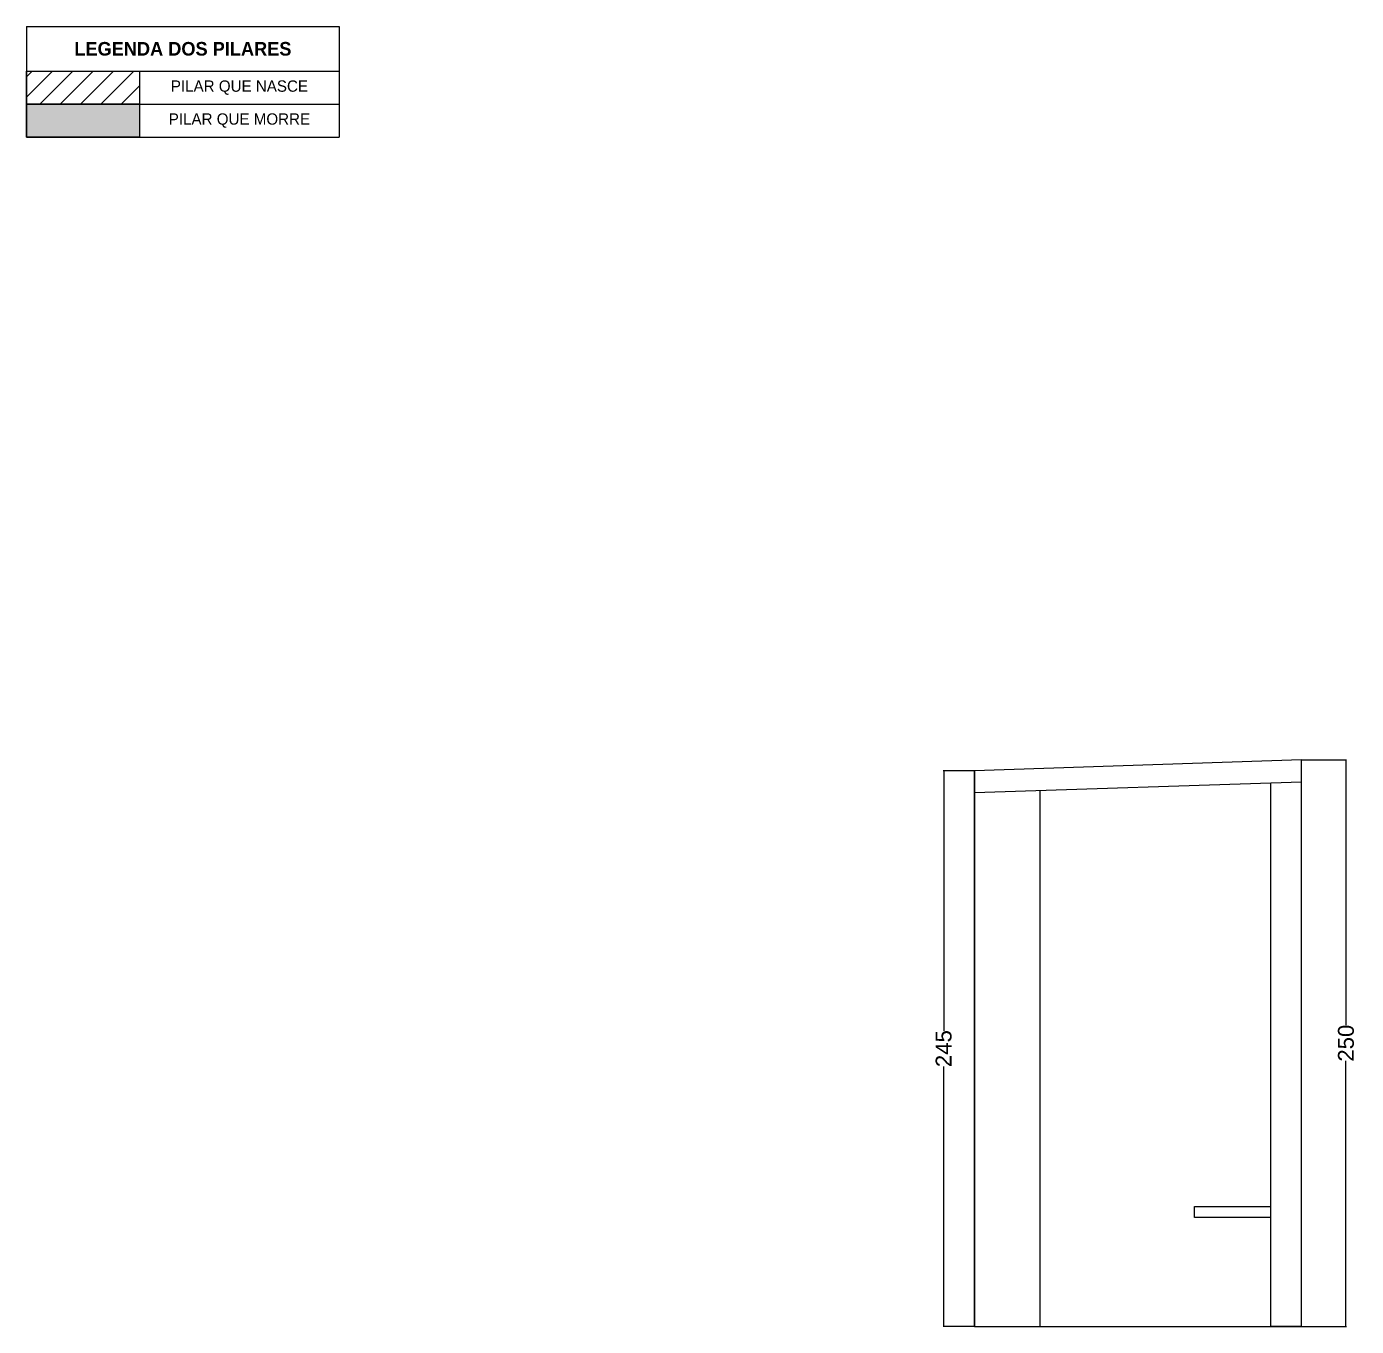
# Model space of a CAD drawing. Header units: centimetres. Extents: x -7745 to 1402, y 487 to 2935.
# Drawn here: x -2317 to -1730, y 1046 to 1620 of the extents above; entities that cross this region are included whole.
import ezdxf

# ---------------------------------------------------------------- set-up
doc = ezdxf.new("R2010")
doc.units = ezdxf.units.CM
doc.layers.add('CARIMBO', color=250, linetype='Continuous')
doc.layers.add('Cota', color=5, linetype='Continuous')
doc.styles.add('Arial_1', font='arial.ttf', dxfattribs={"height": 7})
doc.styles.add('Century Gothic_B', font='GOTHICB.TTF', dxfattribs={"height": 0.15})
doc.dimstyles.get("Standard").update_dxf_attribs({"dimtxt": 7, "dimasz": 0.3, "dimexe": 0.18, "dimexo": 0.0625, "dimgap": 0.09, "dimtad": 0, "dimdec": 0, "dimzin": 0, "dimdsep": 46, "dimtxsty": 'Arial_1', "dimcen": 0.09, "dimadec": 0, "dimazin": 0, "dimtfac": 1, "dimtdec": 0, "dimtofl": 0, "dimtmove": 0, "dimatfit": 3, "dimfxl": 1, "dimtolj": 1, "dimtzin": 0, "dimarcsym": 2})

# ---------------------------------------------------------------- blocks, each defined once
blk = doc.blocks.new('*T15')
at = {"layer": 'CARIMBO', "color": 0, "linetype": 'ByBlock', "lineweight": -2, "transparency": 16777216}
for p, q in [((0, 0), (137.98, 0)), ((0, 0), (0, -48.73)), ((137.98, 0), (137.98, -48.73)), ((0, -19.67), (137.98, -19.67)), ((49.91, -19.67), (49.91, -48.73)), ((0, -34.2), (137.98, -34.2)), ((0, -48.73), (137.98, -48.73))]:
    blk.add_line(p, q, dxfattribs=at)
at = {"layer": 'CARIMBO', "color": 0, "transparency": 16777216, "attachment_point": 5, "style": 'Century Gothic_B'}
for s, insert, char_height, width in [('LEGENDA DOS PILARES', (68.99, -9.83), 6, 136.6623), ('{\\fCentury Gothic|b0|i0|c0|p34;PILAR QUE NASCE }', (93.95, -26.94), 5, 86.7526), ('{\\fCentury Gothic|b0|i0|c0|p34;PILAR QUE MORRE}', (93.95, -41.47), 5, 86.7526)]:
    blk.add_mtext(s, dxfattribs=dict(at, insert=insert, char_height=char_height, width=width))
blk = doc.blocks.new('*D61')
at = {"layer": 'Cota', "color": 0, "lineweight": -2, "transparency": 16777216}
for p, q in [((-1754.68, 1296.42), (-1734.85, 1296.42)), ((-1735.03, 1296.12), (-1735.03, 1179.29)), ((-1735.03, 1046.72), (-1735.03, 1163.55)), ((-1754.68, 1046.42), (-1734.85, 1046.42))]:
    blk.add_line(p, q, dxfattribs=at)
at = {"layer": 'Cota', "color": 0, "transparency": 16777216}
for points in [[(-1735.08, 1296.12), (-1734.98, 1296.12), (-1735.03, 1296.42)], [(-1735.08, 1046.72), (-1734.98, 1046.72), (-1735.03, 1046.42)]]:
    blk.add_solid(points, dxfattribs=at)
at = {"layer": 'Defpoints', "color": 0, "transparency": 16777216}
for p in [(-1754.74, 1296.42), (-1754.74, 1046.42), (-1735.03, 1046.42)]:
    blk.add_point(p, dxfattribs=at)
at = {"layer": 'Cota', "color": 0, "transparency": 16777216, "insert": (-1735.03, 1171.42), "char_height": 7, "attachment_point": 5, "rotation": 90, "style": 'Arial_1'}
blk.add_mtext('\\A1;250', dxfattribs=at)
blk = doc.blocks.new('*D62')
at = {"layer": 'Cota', "color": 0, "lineweight": -2, "transparency": 16777216}
for p, q in [((-1899.03, 1291.61), (-1912.8, 1291.61)), ((-1912.62, 1291.31), (-1912.62, 1176.92)), ((-1912.62, 1046.72), (-1912.62, 1161.11)), ((-1899.03, 1046.42), (-1912.8, 1046.42))]:
    blk.add_line(p, q, dxfattribs=at)
at = {"layer": 'Cota', "color": 0, "transparency": 16777216}
for points in [[(-1912.67, 1291.31), (-1912.57, 1291.31), (-1912.62, 1291.61)], [(-1912.67, 1046.72), (-1912.57, 1046.72), (-1912.62, 1046.42)]]:
    blk.add_solid(points, dxfattribs=at)
at = {"layer": 'Defpoints', "color": 0, "transparency": 16777216}
for p in [(-1912.62, 1291.61), (-1898.97, 1291.61), (-1898.97, 1046.42)]:
    blk.add_point(p, dxfattribs=at)
at = {"layer": 'Cota', "color": 0, "transparency": 16777216, "insert": (-1912.62, 1169.01), "char_height": 7, "attachment_point": 5, "rotation": 90, "style": 'Arial_1'}
blk.add_mtext('\\A1;245', dxfattribs=at)

msp = doc.modelspace()

# ---------------------------------------------------------------- hatches: boundary and pattern name
at = {"layer": 'CARIMBO'}
h = msp.add_hatch(dxfattribs=at)
h.set_pattern_fill('ANSI31', color=1, scale=2)
h.paths.add_polyline_path([(-2267.542, 1600.405), (-2317.452, 1600.405), (-2317.452, 1585.873), (-2267.542, 1585.873)])
h = msp.add_hatch(color=1, dxfattribs=at)
h.dxf.hatch_style = 1
h.paths.add_polyline_path([(-2267.542, 1571.341), (-2267.542, 1585.873), (-2317.452, 1585.873), (-2317.452, 1571.341)])

# ---------------------------------------------------------------- linework, layer by layer
for p, q in [((-1754.74, 1296.416), (-1899.067, 1291.609)), ((-1899.064, 1281.993), (-1899.067, 1291.609)), ((-1898.971, 1046.416), (-1899.052, 1291.609)), ((-1898.971, 1291.612), (-1898.971, 1046.416)), ((-1754.74, 1046.416), (-1754.74, 1296.416)), ((-1754.74, 1286.801), (-1754.74, 1296.416)), ((-1899.064, 1281.993), (-1754.74, 1286.801)), ((-1898.971, 1286.801), (-1898.971, 1277.186)), ((-1768.202, 1046.416), (-1768.202, 1286.353)), ((-1754.74, 1046.416), (-1754.74, 1286.801)), ((-1870.125, 1282.957), (-1870.125, 1046.416)), ((-1801.856, 1094.493), (-1801.856, 1099.301)), ((-1801.856, 1099.301), (-1768.202, 1099.301)), ((-1768.202, 1094.493), (-1801.856, 1094.493)), ((-1754.74, 1046.416), (-1754.74, 1094.493)), ((-1898.971, 1046.416), (-1754.74, 1046.416)), ((-1754.74, 1046.416), (-1768.202, 1046.416))]:
    msp.add_line(p, q, dxfattribs=at)
for points in [[(-2317.452, 1600.405), (-2267.542, 1600.405), (-2267.542, 1585.873), (-2317.452, 1585.873)], [(-2317.452, 1585.873), (-2267.542, 1585.873), (-2267.542, 1571.341), (-2317.452, 1571.341)]]:
    msp.add_lwpolyline(points, close=True, dxfattribs=at)

# ---------------------------------------------------------------- block references
msp.add_blockref('*T15', (-2317.452, 1620.075))

# ---------------------------------------------------------------- dimensions: what is measured, and where the dimension line sits
at = {"layer": 'Cota'}
for base, p1, p2, picture, middle in [((-1912.622, 1291.612), (-1898.971, 1046.416), (-1898.971, 1291.612), '*D62', (-1912.622, 1169.014)), ((-1735.029, 1046.416), (-1754.74, 1296.416), (-1754.74, 1046.416), '*D61', (-1735.029, 1171.416))]:
    dim = msp.add_linear_dim(base=base, p1=p1, p2=p2, angle=90, dimstyle='Standard', dxfattribs=at)
    dim.commit()
    dim.dimension.update_dxf_attribs({"geometry": picture, "text_midpoint": middle})

doc.saveas('drawing.dxf')
